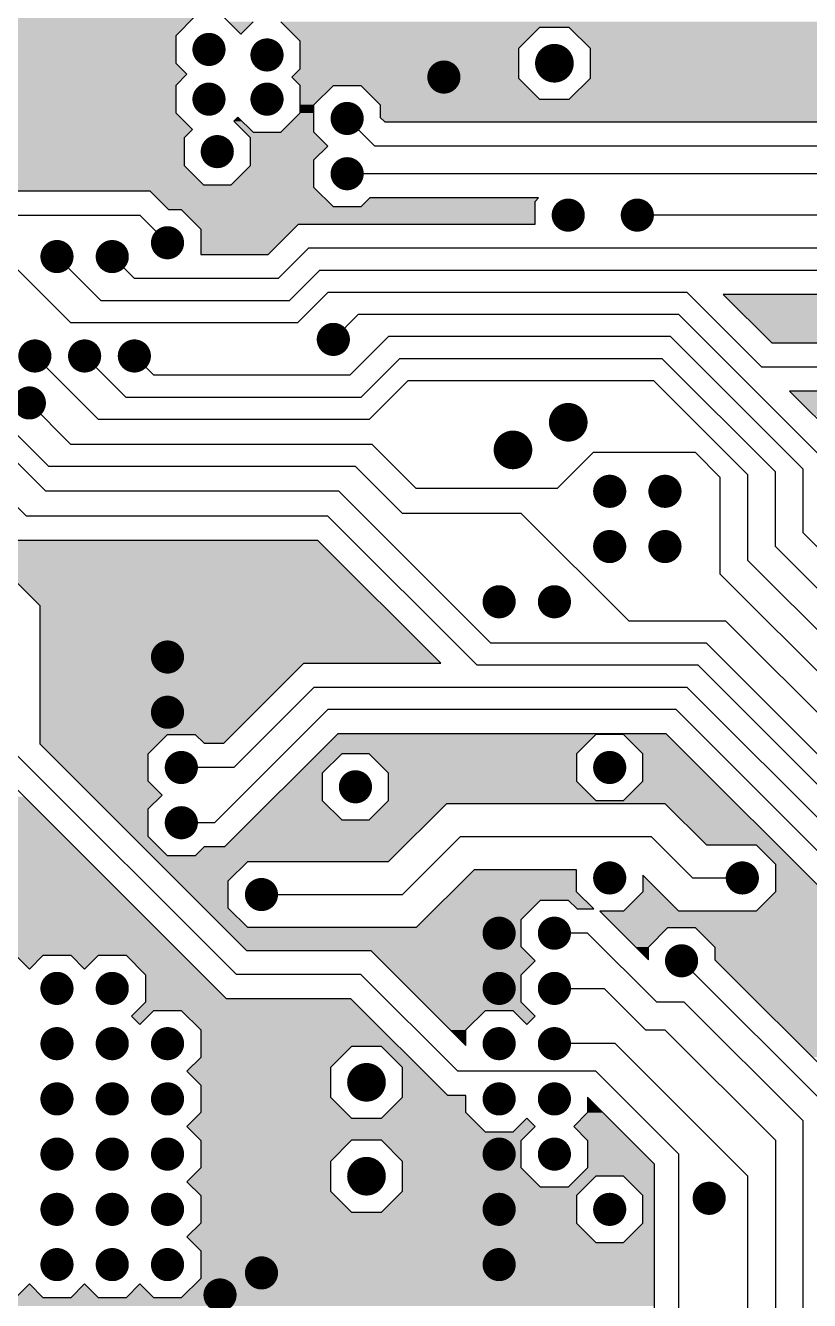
# Model space of a CAD drawing. Extents: x 295 to 953, y 10 to 290.
# Drawn here: x 671.34 to 699.71, y 182.7 to 228.87 of the extents above; entities that cross this region are included whole.
import ezdxf

# ---------------------------------------------------------------- set-up
doc = ezdxf.new("R2010")
doc.units = 0
doc.header["$LTSCALE"] = 5
doc.header["$MEASUREMENT"] = 0
doc.layers.get('0').update_dxf_attribs({"linetype": 'CONTINUOUS', "lineweight": 25})
doc.layers.add('18_VCC_GBR', color=5, linetype='CONTINUOUS')

msp = doc.modelspace()

# ---------------------------------------------------------------- linework, layer by layer
for points, const_width in [([(677.678, 228, 1), (678.278, 228, 1)], 0.6), ([(679.778, 227.8, 1), (680.378, 227.8, 1)], 0.6), ([(690.128, 227.5, 1), (690.828, 227.5, 1)], 0.7), ([(686.178, 227, 1), (686.778, 227, 1)], 0.6), ([(677.678, 226.2, 1), (678.278, 226.2, 1)], 0.6), ([(679.778, 226.2, 1), (680.378, 226.2, 1)], 0.6), ([(682.678, 225.5, 1), (683.278, 225.5, 1)], 0.6), ([(677.978, 224.3, 1), (678.578, 224.3, 1)], 0.6), ([(682.678, 223.5, 1), (683.278, 223.5, 1)], 0.6), ([(690.678, 222, 1), (691.278, 222, 1)], 0.6), ([(693.178, 222, 1), (693.778, 222, 1)], 0.6), ([(676.178, 221, 1), (676.778, 221, 1)], 0.6), ([(672.178, 220.5, 1), (672.778, 220.5, 1)], 0.6), ([(674.178, 220.5, 1), (674.778, 220.5, 1)], 0.6), ([(682.178, 217.5, 1), (682.778, 217.5, 1)], 0.6), ([(671.378, 216.9, 1), (671.978, 216.9, 1)], 0.6), ([(673.178, 216.9, 1), (673.778, 216.9, 1)], 0.6), ([(674.978, 216.9, 1), (675.578, 216.9, 1)], 0.6), ([(671.178, 215.2, 1), (671.778, 215.2, 1)], 0.6), ([(690.628, 214.5, 1), (691.328, 214.5, 1)], 0.7), ([(688.628, 213.5, 1), (689.328, 213.5, 1)], 0.7), ([(692.178, 212, 1), (692.778, 212, 1)], 0.6), ([(694.178, 212, 1), (694.778, 212, 1)], 0.6), ([(692.178, 210, 1), (692.778, 210, 1)], 0.6), ([(694.178, 210, 1), (694.778, 210, 1)], 0.6), ([(688.178, 208, 1), (688.778, 208, 1)], 0.6), ([(690.178, 208, 1), (690.778, 208, 1)], 0.6), ([(676.178, 206, 1), (676.778, 206, 1)], 0.6), ([(676.178, 204, 1), (676.778, 204, 1)], 0.6), ([(676.678, 202, 1), (677.278, 202, 1)], 0.6), ([(692.178, 202, 1), (692.778, 202, 1)], 0.6), ([(682.978, 201.3, 1), (683.578, 201.3, 1)], 0.6), ([(676.678, 200, 1), (677.278, 200, 1)], 0.6), ([(692.178, 198, 1), (692.778, 198, 1)], 0.6), ([(696.978, 198, 1), (697.578, 198, 1)], 0.6), ([(679.578, 197.4, 1), (680.178, 197.4, 1)], 0.6), ([(688.178, 196, 1), (688.778, 196, 1)], 0.6), ([(690.178, 196, 1), (690.778, 196, 1)], 0.6), ([(694.778, 195, 1), (695.378, 195, 1)], 0.6), ([(672.178, 194, 1), (672.778, 194, 1)], 0.6), ([(674.178, 194, 1), (674.778, 194, 1)], 0.6), ([(688.178, 194, 1), (688.778, 194, 1)], 0.6), ([(690.178, 194, 1), (690.778, 194, 1)], 0.6), ([(672.178, 192, 1), (672.778, 192, 1)], 0.6), ([(674.178, 192, 1), (674.778, 192, 1)], 0.6), ([(676.178, 192, 1), (676.778, 192, 1)], 0.6), ([(688.178, 192, 1), (688.778, 192, 1)], 0.6), ([(690.178, 192, 1), (690.778, 192, 1)], 0.6), ([(683.328, 190.6, 1), (684.028, 190.6, 1)], 0.7), ([(672.178, 190, 1), (672.778, 190, 1)], 0.6), ([(674.178, 190, 1), (674.778, 190, 1)], 0.6), ([(676.178, 190, 1), (676.778, 190, 1)], 0.6), ([(688.178, 190, 1), (688.778, 190, 1)], 0.6), ([(690.178, 190, 1), (690.778, 190, 1)], 0.6), ([(672.178, 188, 1), (672.778, 188, 1)], 0.6), ([(674.178, 188, 1), (674.778, 188, 1)], 0.6), ([(676.178, 188, 1), (676.778, 188, 1)], 0.6), ([(688.178, 188, 1), (688.778, 188, 1)], 0.6), ([(690.178, 188, 1), (690.778, 188, 1)], 0.6), ([(683.328, 187.2, 1), (684.028, 187.2, 1)], 0.7), ([(695.778, 186.4, 1), (696.378, 186.4, 1)], 0.6), ([(672.178, 186, 1), (672.778, 186, 1)], 0.6), ([(674.178, 186, 1), (674.778, 186, 1)], 0.6), ([(676.178, 186, 1), (676.778, 186, 1)], 0.6), ([(688.178, 186, 1), (688.778, 186, 1)], 0.6), ([(692.178, 186, 1), (692.778, 186, 1)], 0.6), ([(672.178, 184, 1), (672.778, 184, 1)], 0.6), ([(674.178, 184, 1), (674.778, 184, 1)], 0.6), ([(676.178, 184, 1), (676.778, 184, 1)], 0.6), ([(679.578, 183.7, 1), (680.178, 183.7, 1)], 0.6), ([(688.178, 184, 1), (688.778, 184, 1)], 0.6), ([(678.078, 182.9, 1), (678.678, 182.9, 1)], 0.6)]:
    msp.add_lwpolyline(points, format="xyb", close=True, dxfattribs=dict(const_width=const_width))
at = {"layer": '18_VCC_GBR', "color": 7}
for p, q in [((677.48, 229.2), (676.778, 228.498)), ((679.128, 228.548), (678.476, 229.2)), ((679.58, 229), (679.128, 228.548)), ((681.278, 228.298), (680.576, 229)), ((689.94, 228.8), (689.178, 228.038)), ((691.016, 228.8), (689.94, 228.8)), ((691.778, 228.038), (691.016, 228.8)), ((676.778, 228.498), (676.778, 227.502)), ((681.278, 227.302), (681.278, 228.298)), ((689.178, 228.038), (689.178, 226.962)), ((691.778, 226.962), (691.778, 228.038)), ((676.778, 227.502), (677.18, 227.1)), ((680.976, 227), (681.278, 227.302)), ((677.18, 227.1), (676.778, 226.698)), ((676.778, 226.698), (676.778, 225.702)), ((681.278, 226.698), (680.976, 227)), ((681.278, 225.702), (681.278, 226.698)), ((681.778, 225.998), (682.48, 226.7)), ((682.48, 226.7), (683.476, 226.7)), ((683.476, 226.7), (684.178, 225.998)), ((689.178, 226.962), (689.94, 226.2)), ((691.016, 226.2), (691.778, 226.962)), ((681.778, 225.002), (681.778, 225.998)), ((684.178, 225.998), (684.178, 225.538)), ((689.94, 226.2), (691.016, 226.2)), ((676.778, 225.702), (677.38, 225.1)), ((678.876, 225.4), (679.028, 225.552)), ((679.478, 224.798), (678.876, 225.4)), ((679.028, 225.552), (679.58, 225)), ((680.576, 225), (681.278, 225.702)), ((682.978, 225.5), (683.978, 224.5)), ((684.178, 225.538), (684.34, 225.376)), ((684.34, 225.376), (708.84, 225.376)), ((677.38, 225.1), (677.078, 224.798)), ((679.58, 225), (680.576, 225)), ((682.28, 224.5), (681.778, 225.002)), ((677.078, 224.798), (677.078, 223.802)), ((679.478, 223.802), (679.478, 224.798)), ((681.778, 223.998), (682.28, 224.5)), ((708.478, 224.5), (683.978, 224.5)), ((681.778, 223.002), (681.778, 223.998)), ((677.078, 223.802), (677.78, 223.1)), ((678.776, 223.1), (679.478, 223.802)), ((707.978, 223.5), (682.978, 223.5)), ((677.78, 223.1), (678.776, 223.1)), ((682.48, 222.3), (681.778, 223.002)), ((668.616, 222.876), (675.84, 222.876)), ((675.84, 222.876), (676.516, 222.2)), ((683.8, 222.624), (683.476, 222.3)), ((689.906, 222.624), (683.8, 222.624)), ((689.778, 222.498), (689.906, 222.624)), ((676.516, 222.2), (676.976, 222.2)), ((676.976, 222.2), (677.678, 221.498)), ((683.476, 222.3), (682.48, 222.3)), ((689.778, 221.676), (689.778, 222.498)), ((668.978, 222), (675.478, 222)), ((676.478, 221), (675.478, 222)), ((680.116, 220.576), (681.216, 221.676)), ((681.216, 221.676), (689.778, 221.676)), ((707.978, 222), (693.478, 222)), ((677.678, 221.498), (677.678, 220.576)), ((680.478, 219.7), (681.578, 220.8)), ((707.678, 220.8), (681.578, 220.8)), ((670.578, 220.5), (672.978, 218.1)), ((672.478, 220.5), (674.078, 218.9)), ((674.478, 220.5), (675.278, 219.7)), ((677.678, 220.576), (680.116, 220.576)), ((680.878, 218.9), (681.978, 220)), ((706.978, 220), (681.978, 220)), ((680.478, 219.7), (675.278, 219.7)), ((680.878, 218.9), (674.078, 218.9)), ((681.178, 218.1), (682.278, 219.2)), ((695.278, 219.2), (682.278, 219.2)), ((695.278, 219.2), (697.978, 216.5)), ((706.616, 219.124), (696.59, 219.124)), ((696.59, 219.124), (698.34, 217.376)), ((682.478, 217.5), (683.378, 218.4)), ((694.978, 218.4), (683.378, 218.4)), ((694.978, 218.4), (700.478, 212.9)), ((681.178, 218.1), (672.978, 218.1)), ((683.078, 216.2), (684.478, 217.6)), ((694.678, 217.6), (684.478, 217.6)), ((694.678, 217.6), (699.478, 212.8)), ((698.34, 217.376), (708.366, 217.376)), ((671.678, 216.9), (673.978, 214.6)), ((673.478, 216.9), (674.978, 215.4)), ((675.278, 216.9), (675.978, 216.2)), ((683.478, 215.4), (684.878, 216.8)), ((694.378, 216.8), (684.878, 216.8)), ((694.378, 216.8), (698.478, 212.7)), ((683.078, 216.2), (675.978, 216.2)), ((708.978, 216.5), (697.978, 216.5)), ((683.778, 214.6), (685.178, 216)), ((694.078, 216), (685.178, 216)), ((694.078, 216), (697.478, 212.6)), ((698.99, 215.624), (701.354, 213.262)), ((708.616, 215.624), (698.99, 215.624)), ((668.578, 215.5), (672.078, 212)), ((669.878, 215.2), (672.178, 212.9)), ((671.478, 215.2), (672.978, 213.7)), ((683.478, 215.4), (674.978, 215.4)), ((683.778, 214.6), (673.978, 214.6)), ((683.878, 213.7), (672.978, 213.7)), ((683.878, 213.7), (685.478, 212.1)), ((690.578, 212.1), (691.878, 213.4)), ((695.578, 213.4), (691.878, 213.4)), ((695.578, 213.4), (696.478, 212.5)), ((669.478, 213), (671.378, 211.1)), ((683.278, 212.9), (672.178, 212.9)), ((683.278, 212.9), (684.978, 211.2)), ((696.478, 209), (696.478, 212.5)), ((697.478, 209.5), (697.478, 212.6)), ((698.478, 210), (698.478, 212.7)), ((699.478, 210.5), (699.478, 212.8)), ((667.354, 212.362), (671.854, 207.862)), ((682.678, 212), (672.078, 212)), ((682.678, 212), (688.178, 206.5)), ((690.578, 212.1), (685.478, 212.1)), ((682.278, 211.1), (671.378, 211.1)), ((682.278, 211.1), (687.678, 205.7)), ((689.278, 211.2), (684.978, 211.2)), ((689.278, 211.2), (693.178, 207.3)), ((681.916, 210.224), (671.016, 210.224)), ((686.366, 205.776), (681.916, 210.224)), ((699.478, 210.5), (706.978, 203)), ((698.478, 210), (706.478, 202)), ((697.478, 209.5), (705.978, 201)), ((696.478, 209), (705.478, 200)), ((671.854, 207.862), (671.854, 202.862)), ((696.678, 207.3), (693.178, 207.3)), ((696.678, 207.3), (704.978, 199)), ((695.978, 206.5), (688.178, 206.5)), ((695.978, 206.5), (704.478, 198)), ((678.516, 202.876), (681.416, 205.776)), ((681.416, 205.776), (686.366, 205.776)), ((695.678, 205.7), (687.678, 205.7)), ((695.678, 205.7), (704.378, 197)), ((678.878, 202), (681.778, 204.9)), ((695.278, 204.9), (681.778, 204.9)), ((695.278, 204.9), (704.178, 196)), ((678.178, 200), (682.278, 204.1)), ((694.878, 204.1), (682.278, 204.1)), ((694.878, 204.1), (703.978, 195)), ((675.778, 202.498), (676.48, 203.2)), ((676.48, 203.2), (677.476, 203.2)), ((677.476, 203.2), (677.8, 202.876)), ((682.64, 203.224), (678.54, 199.124)), ((694.516, 203.224), (682.64, 203.224)), ((691.98, 203.2), (691.278, 202.498)), ((692.976, 203.2), (691.98, 203.2)), ((693.678, 202.498), (692.976, 203.2)), ((703.616, 194.124), (694.516, 203.224)), ((671.854, 202.862), (679.34, 195.376)), ((677.8, 202.876), (678.516, 202.876)), ((670.978, 202.5), (678.978, 194.5)), ((675.778, 201.502), (675.778, 202.498)), ((682.78, 202.5), (682.078, 201.798)), ((683.776, 202.5), (682.78, 202.5)), ((684.478, 201.798), (683.776, 202.5)), ((691.278, 202.498), (691.278, 201.502)), ((693.678, 201.502), (693.678, 202.498)), ((678.616, 193.624), (670.102, 202.138)), ((678.878, 202), (676.978, 202)), ((682.078, 201.798), (682.078, 200.802)), ((684.478, 200.802), (684.478, 201.798)), ((676.28, 201), (675.778, 201.502)), ((691.278, 201.502), (691.98, 200.8)), ((692.976, 200.8), (693.678, 201.502)), ((675.778, 200.498), (676.28, 201)), ((675.778, 199.502), (675.778, 200.498)), ((682.078, 200.802), (682.78, 200.1)), ((683.776, 200.1), (684.478, 200.802)), ((684.48, 198.6), (686.58, 200.7)), ((686.58, 200.7), (694.476, 200.7)), ((691.98, 200.8), (692.976, 200.8)), ((694.476, 200.7), (695.976, 199.2)), ((678.178, 200), (676.978, 200)), ((682.78, 200.1), (683.776, 200.1)), ((676.48, 198.8), (675.778, 199.502)), ((687.078, 199.5), (684.978, 197.4)), ((687.078, 199.5), (693.978, 199.5)), ((695.478, 198), (693.978, 199.5)), ((677.8, 199.124), (677.476, 198.8)), ((678.54, 199.124), (677.8, 199.124)), ((695.976, 199.2), (697.776, 199.2)), ((697.776, 199.2), (698.478, 198.498)), ((677.476, 198.8), (676.48, 198.8)), ((678.678, 197.898), (679.38, 198.6)), ((679.38, 198.6), (684.48, 198.6)), ((687.576, 198.3), (685.476, 196.2)), ((691.278, 198.3), (687.576, 198.3)), ((691.278, 197.502), (691.278, 198.3)), ((693.678, 198.102), (693.678, 197.502)), ((694.98, 196.8), (693.678, 198.102)), ((698.478, 198.498), (698.478, 197.502)), ((678.678, 196.902), (678.678, 197.898)), ((695.478, 198), (697.278, 198)), ((679.878, 197.4), (684.978, 197.4)), ((689.278, 196.498), (689.98, 197.2)), ((689.98, 197.2), (690.976, 197.2)), ((690.976, 197.2), (691.3, 196.876)), ((691.906, 196.876), (691.278, 197.502)), ((693.678, 197.502), (692.976, 196.8)), ((698.478, 197.502), (697.776, 196.8)), ((679.38, 196.2), (678.678, 196.902)), ((691.3, 196.876), (691.906, 196.876)), ((692.116, 196.8), (693.878, 195.038)), ((692.976, 196.8), (692.116, 196.8)), ((697.776, 196.8), (694.98, 196.8)), ((689.278, 195.502), (689.278, 196.498)), ((685.476, 196.2), (679.38, 196.2)), ((691.678, 196), (690.478, 196)), ((691.678, 196), (694.178, 193.5)), ((693.878, 195.498), (694.58, 196.2)), ((694.58, 196.2), (695.576, 196.2)), ((695.576, 196.2), (696.278, 195.498)), ((679.34, 195.376), (683.84, 195.376)), ((683.84, 195.376), (687.278, 191.938)), ((689.78, 195), (689.278, 195.502)), ((693.878, 195.038), (693.878, 195.498)), ((696.278, 195.498), (696.278, 195.038)), ((670.976, 195.2), (671.478, 194.698)), ((671.478, 194.698), (671.98, 195.2)), ((671.98, 195.2), (672.976, 195.2)), ((672.976, 195.2), (673.478, 194.698)), ((673.478, 194.698), (673.98, 195.2)), ((673.98, 195.2), (674.976, 195.2)), ((674.976, 195.2), (675.678, 194.498)), ((689.278, 194.498), (689.78, 195)), ((695.078, 195), (700.478, 189.6)), ((696.278, 195.038), (701.354, 189.962)), ((675.678, 194.498), (675.678, 193.502)), ((683.478, 194.5), (678.978, 194.5)), ((683.478, 194.5), (686.978, 191)), ((689.278, 193.502), (689.278, 194.498)), ((690.478, 194), (692.278, 194)), ((693.778, 192.5), (692.278, 194)), ((675.678, 193.502), (675.176, 193)), ((683.116, 193.624), (678.616, 193.624)), ((686.616, 190.124), (683.116, 193.624)), ((689.78, 193), (689.278, 193.502)), ((695.178, 193.5), (694.178, 193.5)), ((695.178, 193.5), (699.478, 189.2)), ((675.176, 193), (675.478, 192.698)), ((675.478, 192.698), (675.98, 193.2)), ((675.98, 193.2), (676.976, 193.2)), ((676.976, 193.2), (677.678, 192.498)), ((687.278, 192.498), (687.98, 193.2)), ((687.98, 193.2), (688.976, 193.2)), ((688.976, 193.2), (689.478, 192.698)), ((689.478, 192.698), (689.78, 193)), ((677.678, 192.498), (677.678, 191.502)), ((687.278, 191.938), (687.278, 192.498)), ((693.778, 192.5), (694.478, 192.5)), ((698.478, 188.5), (694.478, 192.5)), ((683.14, 191.9), (682.378, 191.138)), ((684.216, 191.9), (683.14, 191.9)), ((684.978, 191.138), (684.216, 191.9)), ((692.678, 192), (690.478, 192)), ((692.678, 192), (697.478, 187.2)), ((677.678, 191.502), (677.176, 191)), ((682.378, 191.138), (682.378, 190.062)), ((684.978, 190.062), (684.978, 191.138)), ((677.176, 191), (677.678, 190.498)), ((687.478, 191), (686.978, 191)), ((691.478, 191), (687.478, 191)), ((691.978, 191), (691.478, 191)), ((691.978, 191), (694.978, 188)), ((677.678, 190.498), (677.678, 189.502)), ((682.378, 190.062), (683.14, 189.3)), ((684.216, 189.3), (684.978, 190.062)), ((687.278, 190.124), (686.616, 190.124)), ((687.278, 189.502), (687.278, 190.124)), ((691.678, 190.062), (691.678, 189.502)), ((694.102, 187.638), (691.678, 190.062)), ((677.678, 189.502), (677.176, 189)), ((683.14, 189.3), (684.216, 189.3)), ((687.98, 188.8), (687.278, 189.502)), ((689.478, 189.302), (688.976, 188.8)), ((689.78, 189), (689.478, 189.302)), ((691.678, 189.502), (691.176, 189)), ((677.176, 189), (677.678, 188.498)), ((689.278, 188.498), (689.78, 189)), ((691.176, 189), (691.678, 188.498)), ((699.478, 179.5), (699.478, 189.2)), ((677.678, 188.498), (677.678, 187.502)), ((683.14, 188.5), (682.378, 187.738)), ((684.216, 188.5), (683.14, 188.5)), ((684.978, 187.738), (684.216, 188.5)), ((688.976, 188.8), (687.98, 188.8)), ((689.278, 187.502), (689.278, 188.498)), ((691.678, 188.498), (691.678, 187.502)), ((698.478, 188.5), (698.478, 179)), ((694.978, 179.5), (694.978, 188)), ((677.678, 187.502), (677.176, 187)), ((682.378, 187.738), (682.378, 186.662)), ((684.978, 186.662), (684.978, 187.738)), ((689.98, 186.8), (689.278, 187.502)), ((691.678, 187.502), (690.976, 186.8)), ((694.102, 179.138), (694.102, 187.638)), ((677.176, 187), (677.678, 186.498)), ((691.98, 187.2), (691.278, 186.498)), ((692.976, 187.2), (691.98, 187.2)), ((693.678, 186.498), (692.976, 187.2)), ((697.478, 178.5), (697.478, 187.2)), ((682.378, 186.662), (683.14, 185.9)), ((684.216, 185.9), (684.978, 186.662)), ((690.976, 186.8), (689.98, 186.8)), ((677.678, 186.498), (677.678, 185.502)), ((691.278, 186.498), (691.278, 185.502)), ((693.678, 185.502), (693.678, 186.498)), ((683.14, 185.9), (684.216, 185.9)), ((677.678, 185.502), (677.176, 185)), ((691.278, 185.502), (691.98, 184.8)), ((692.976, 184.8), (693.678, 185.502)), ((677.176, 185), (677.678, 184.498)), ((691.98, 184.8), (692.976, 184.8)), ((677.678, 184.498), (677.678, 183.502)), ((671.478, 183.302), (670.976, 182.8)), ((671.98, 182.8), (671.478, 183.302)), ((673.478, 183.302), (672.976, 182.8)), ((673.98, 182.8), (673.478, 183.302)), ((675.478, 183.302), (674.976, 182.8)), ((675.98, 182.8), (675.478, 183.302)), ((677.678, 183.502), (676.976, 182.8)), ((672.976, 182.8), (671.98, 182.8)), ((674.976, 182.8), (673.98, 182.8)), ((676.976, 182.8), (675.98, 182.8))]:
    msp.add_line(p, q, dxfattribs=at)
for points in [[(666.516, 228.7), (667.016, 229.2), (676.98, 228.7), (677.48, 229.2)], [(679.128, 228.548), (678.676, 229), (679.128, 228.548), (679.58, 229)], [(680.776, 228.8), (680.576, 229), (735.44, 228.8), (735.64, 229)], [(649.676, 228.5), (649.476, 228.7), (676.78, 228.5), (676.98, 228.7)], [(681.278, 228.298), (680.776, 228.8), (689.438, 228.298), (689.94, 228.8)], [(680.776, 228.8), (680.776, 228.8), (689.94, 228.8), (691.016, 228.8)], [(691.278, 228.538), (691.016, 228.8), (735.178, 228.538), (735.44, 228.8)], [(691.778, 228.038), (691.278, 228.538), (735.178, 228.038), (735.178, 228.538)], [(659.378, 228.498), (659.376, 228.5), (676.778, 228.498), (676.78, 228.5)], [(660.078, 227.798), (659.378, 228.498), (676.778, 227.798), (676.778, 228.498)], [(681.278, 228.038), (681.278, 228.298), (689.178, 228.038), (689.438, 228.298)], [(660.078, 227.502), (660.078, 227.798), (676.778, 227.502), (676.778, 227.798)], [(681.278, 227.302), (681.278, 228.038), (689.178, 227.302), (689.178, 228.038)], [(691.778, 228), (691.778, 228.038), (735.178, 228), (735.178, 228.038)], [(691.778, 227.298), (691.778, 228), (727.278, 227.298), (727.98, 228)], [(691.778, 228), (691.778, 228), (727.98, 228), (728.976, 228)], [(660.078, 227.1), (660.078, 227.502), (677.18, 227.1), (676.778, 227.502)], [(680.976, 227), (681.278, 227.302), (689.178, 227), (689.178, 227.302)], [(691.778, 226.962), (691.778, 227.298), (727.278, 226.962), (727.278, 227.298)], [(659.976, 226.7), (660.078, 226.802), (676.78, 226.7), (676.882, 226.802)], [(659.978, 226.698), (659.976, 226.7), (676.778, 226.698), (676.78, 226.7)], [(660.678, 225.998), (659.978, 226.698), (676.778, 225.998), (676.778, 226.698)], [(660.078, 226.802), (660.078, 227.1), (676.882, 226.802), (677.18, 227.1)], [(681.014, 226.962), (680.976, 227), (689.178, 226.962), (689.178, 227)], [(681.276, 226.7), (681.014, 226.962), (689.44, 226.7), (689.178, 226.962)], [(681.278, 226.698), (681.276, 226.7), (682.478, 226.698), (682.48, 226.7)], [(681.276, 226.7), (681.276, 226.7), (682.48, 226.7), (683.476, 226.7)], [(681.278, 225.998), (681.278, 226.698), (681.778, 225.998), (682.478, 226.698)], [(683.976, 226.2), (683.476, 226.7), (689.94, 226.2), (689.44, 226.7)], [(691.118, 226.302), (691.778, 226.962), (727.278, 226.302), (727.278, 226.962)], [(691.016, 226.2), (691.118, 226.302), (727.38, 226.2), (727.278, 226.302)], [(660.678, 225.702), (660.678, 225.998), (676.778, 225.702), (676.778, 225.998)], [(681.278, 225.702), (681.278, 225.998), (681.778, 225.702), (681.778, 225.998)], [(684.178, 225.998), (683.976, 226.2), (727.581, 225.998), (727.38, 226.2)], [(684.178, 225.9), (684.178, 225.998), (727.68, 225.9), (727.581, 225.998)], [(684.178, 225.538), (684.178, 225.9), (727.318, 225.538), (727.68, 225.9)], [(660.678, 225.1), (660.678, 225.702), (677.38, 225.1), (676.778, 225.702)], [(678.876, 225.4), (679.028, 225.552), (679.18, 225.4), (679.028, 225.552)], [(679.276, 225), (678.876, 225.4), (679.58, 225), (679.18, 225.4)], [(680.578, 225.002), (681.278, 225.702), (681.778, 225.002), (681.778, 225.702)], [(684.218, 225.498), (684.178, 225.538), (727.278, 225.498), (727.318, 225.538)], [(684.34, 225.376), (684.218, 225.498), (727.278, 225.376), (727.278, 225.498)], [(660.474, 224.798), (660.678, 225.002), (677.078, 224.798), (677.282, 225.002)], [(660.678, 225.002), (660.678, 225.1), (677.282, 225.002), (677.38, 225.1)], [(679.478, 224.798), (679.276, 225), (681.982, 224.798), (681.78, 225)], [(680.576, 225), (680.578, 225.002), (681.78, 225), (681.778, 225.002)], [(659.976, 224.3), (660.474, 224.798), (677.078, 224.3), (677.078, 224.798)], [(679.478, 224.5), (679.478, 224.798), (682.28, 224.5), (681.982, 224.798)], [(679.478, 223.998), (679.478, 224.5), (681.778, 223.998), (682.28, 224.5)], [(644.518, 223.802), (645.016, 224.3), (677.078, 223.802), (677.078, 224.3)], [(679.478, 223.802), (679.478, 223.998), (681.778, 223.802), (681.778, 223.998)], [(643.816, 223.1), (644.518, 223.802), (677.78, 223.1), (677.078, 223.802)], [(678.776, 223.1), (679.478, 223.802), (681.778, 223.1), (681.778, 223.802)], [(643.592, 222.876), (643.718, 223.002), (681.904, 222.876), (681.778, 223.002)], [(643.718, 223.002), (643.816, 223.1), (681.778, 223.002), (681.778, 223.1)], [(643.592, 222.876), (643.592, 222.876), (668.616, 222.876), (675.84, 222.876)], [(676.416, 222.3), (675.84, 222.876), (682.48, 222.3), (681.904, 222.876)], [(683.674, 222.498), (683.799, 222.624), (689.778, 222.498), (689.905, 222.624)], [(683.799, 222.624), (683.8, 222.624), (689.905, 222.624), (683.8, 222.624)], [(676.516, 222.2), (676.416, 222.3), (689.778, 222.2), (689.778, 222.3)], [(677.5, 221.676), (676.976, 222.2), (689.778, 221.676), (689.778, 222.2)], [(683.476, 222.3), (683.674, 222.498), (689.778, 222.3), (689.778, 222.498)], [(677.678, 221.498), (677.5, 221.676), (681.038, 221.498), (681.216, 221.676)], [(677.5, 221.676), (677.5, 221.676), (681.216, 221.676), (689.778, 221.676)], [(677.678, 220.576), (677.678, 221.498), (680.116, 220.576), (681.038, 221.498)], [(698.34, 217.376), (696.59, 219.124), (708.365, 217.376), (706.616, 219.124)], [(699.89, 214.724), (698.99, 215.624), (709.516, 214.724), (708.616, 215.624)], [(698.99, 215.624), (698.99, 215.624), (708.616, 215.624), (698.99, 215.624)], [(671.854, 207.862), (669.492, 210.224), (684.279, 207.862), (681.916, 210.224)], [(669.492, 210.224), (669.492, 210.224), (681.916, 210.224), (671.016, 210.224)], [(671.854, 205.776), (671.854, 207.862), (686.365, 205.776), (684.279, 207.862)], [(671.854, 203.2), (671.854, 205.776), (678.84, 203.2), (681.416, 205.776)], [(671.854, 205.776), (671.854, 205.776), (681.416, 205.776), (686.365, 205.776)], [(671.854, 202.862), (671.854, 203.2), (676.142, 202.862), (676.48, 203.2)], [(671.854, 203.2), (671.854, 203.2), (676.48, 203.2), (677.476, 203.2)], [(677.8, 202.876), (677.476, 203.2), (678.516, 202.876), (678.84, 203.2)], [(681.916, 202.5), (682.616, 203.2), (691.28, 202.5), (691.98, 203.2)], [(682.616, 203.2), (682.64, 203.224), (694.54, 203.2), (694.516, 203.224)], [(682.616, 203.2), (682.616, 203.2), (691.98, 203.2), (692.976, 203.2)], [(682.64, 203.224), (682.64, 203.224), (683.776, 203.224), (682.64, 203.224)], [(693.678, 202.498), (692.976, 203.2), (695.242, 202.498), (694.54, 203.2)], [(672.218, 202.498), (671.854, 202.862), (675.778, 202.498), (676.142, 202.862)], [(673.214, 201.502), (672.218, 202.498), (675.778, 201.502), (675.778, 202.498)], [(681.214, 201.798), (681.916, 202.5), (682.078, 201.798), (682.78, 202.5)], [(681.916, 202.5), (681.916, 202.5), (682.78, 202.5), (683.776, 202.5)], [(683.778, 202.498), (683.776, 202.5), (691.278, 202.498), (691.28, 202.5)], [(684.478, 201.798), (683.778, 202.498), (691.278, 201.798), (691.278, 202.498)], [(693.678, 201.502), (693.678, 202.498), (696.238, 201.502), (695.242, 202.498)], [(680.218, 200.802), (681.214, 201.798), (682.078, 200.802), (682.078, 201.798)], [(684.478, 201.502), (684.478, 201.798), (691.278, 201.502), (691.278, 201.798)], [(673.716, 201), (673.214, 201.502), (676.28, 201), (675.778, 201.502)], [(684.478, 200.802), (684.478, 201.502), (691.978, 200.802), (691.278, 201.502)], [(692.976, 200.8), (693.678, 201.502), (696.94, 200.8), (696.238, 201.502)], [(662.378, 199.862), (662.378, 200.938), (672.378, 199.862), (671.302, 200.938)], [(674.218, 200.498), (673.716, 201), (675.778, 200.498), (676.28, 201)], [(675.214, 199.502), (674.218, 200.498), (675.778, 199.502), (675.778, 200.498)], [(679.516, 200.1), (680.218, 200.802), (682.78, 200.1), (682.078, 200.802)], [(683.776, 200.1), (684.376, 200.7), (685.98, 200.1), (686.58, 200.7)], [(684.376, 200.7), (684.476, 200.8), (697.04, 200.7), (696.94, 200.8)], [(684.376, 200.7), (684.376, 200.7), (686.58, 200.7), (694.476, 200.7)], [(684.476, 200.8), (684.478, 200.802), (691.98, 200.8), (691.978, 200.802)], [(695.976, 199.2), (694.476, 200.7), (698.54, 199.2), (697.04, 200.7)], [(678.54, 199.124), (679.516, 200.1), (685.004, 199.124), (685.98, 200.1)], [(661.616, 199.1), (662.378, 199.862), (673.14, 199.1), (672.378, 199.862)], [(675.916, 198.8), (675.214, 199.502), (676.48, 198.8), (675.778, 199.502)], [(664.178, 198.338), (663.416, 199.1), (673.902, 198.338), (673.14, 199.1)], [(677.476, 198.8), (677.8, 199.124), (684.68, 198.8), (685.004, 199.124)], [(698.478, 198.498), (697.776, 199.2), (699.242, 198.498), (698.54, 199.2)], [(676.116, 198.6), (675.916, 198.8), (684.48, 198.6), (684.68, 198.8)], [(676.818, 197.898), (676.116, 198.6), (678.678, 197.898), (679.38, 198.6)], [(676.116, 198.6), (676.116, 198.6), (679.38, 198.6), (684.48, 198.6)], [(664.178, 197.262), (664.178, 198.338), (674.978, 197.262), (673.902, 198.338)], [(686.778, 197.502), (687.576, 198.3), (691.278, 197.502), (691.278, 198.3)], [(687.576, 198.3), (687.576, 198.3), (691.278, 198.3), (687.576, 198.3)], [(693.678, 197.502), (693.678, 198.102), (694.278, 197.502), (693.678, 198.102)], [(698.478, 197.502), (698.478, 198.498), (700.238, 197.502), (699.242, 198.498)], [(677.814, 196.902), (676.818, 197.898), (678.678, 196.902), (678.678, 197.898)], [(663.416, 196.5), (664.178, 197.262), (675.74, 196.5), (674.978, 197.262)], [(685.774, 196.498), (686.476, 197.2), (689.278, 196.498), (689.98, 197.2)], [(686.476, 197.2), (686.778, 197.502), (691.58, 197.2), (691.278, 197.502)], [(686.476, 197.2), (686.476, 197.2), (689.98, 197.2), (690.976, 197.2)], [(691.3, 196.876), (690.976, 197.2), (691.905, 196.876), (691.58, 197.2)], [(692.976, 196.8), (693.678, 197.502), (694.98, 196.8), (694.278, 197.502)], [(697.776, 196.8), (698.478, 197.502), (700.94, 196.8), (700.238, 197.502)], [(678.516, 196.2), (677.814, 196.902), (679.38, 196.2), (678.678, 196.902)], [(691.905, 196.876), (691.905, 196.876), (691.905, 196.876), (691.3, 196.876)], [(692.716, 196.2), (692.116, 196.8), (701.54, 196.2), (700.94, 196.8)], [(657.678, 196.498), (657.676, 196.5), (675.742, 196.498), (675.74, 196.5)], [(657.678, 196.1), (657.678, 196.498), (676.14, 196.1), (675.742, 196.498)], [(685.476, 196.2), (685.774, 196.498), (689.278, 196.2), (689.278, 196.498)], [(661.778, 195.338), (661.016, 196.1), (676.902, 195.338), (676.14, 196.1)], [(679.214, 195.502), (678.516, 196.2), (689.278, 195.502), (689.278, 196.2)], [(693.418, 195.498), (692.716, 196.2), (693.878, 195.498), (694.58, 196.2)], [(692.716, 196.2), (692.716, 196.2), (694.58, 196.2), (695.576, 196.2)], [(696.278, 195.498), (695.576, 196.2), (702.242, 195.498), (701.54, 196.2)], [(661.778, 195.2), (661.778, 195.338), (677.04, 195.2), (676.902, 195.338)], [(679.34, 195.376), (679.214, 195.502), (689.404, 195.376), (689.278, 195.502)], [(684.216, 195), (683.84, 195.376), (689.78, 195), (689.404, 195.376)], [(693.877, 195.038), (693.418, 195.498), (693.877, 195.038), (693.878, 195.498)], [(696.278, 195.038), (696.278, 195.498), (702.702, 195.038), (702.242, 195.498)], [(671.478, 194.698), (670.976, 195.2), (671.478, 194.698), (671.98, 195.2)], [(670.976, 195.2), (670.976, 195.2), (671.98, 195.2), (672.976, 195.2)], [(673.478, 194.698), (672.976, 195.2), (673.478, 194.698), (673.98, 195.2)], [(672.976, 195.2), (672.976, 195.2), (673.98, 195.2), (674.976, 195.2)], [(675.678, 194.498), (674.976, 195.2), (677.742, 194.498), (677.04, 195.2)], [(684.718, 194.498), (684.216, 195), (689.278, 194.498), (689.78, 195)], [(697.192, 194.124), (696.278, 195.038), (703.616, 194.124), (702.702, 195.038)], [(675.678, 193.624), (675.678, 194.498), (678.616, 193.624), (677.742, 194.498)], [(685.714, 193.502), (684.718, 194.498), (689.278, 193.502), (689.278, 194.498)], [(697.318, 193.998), (697.192, 194.124), (704.778, 193.998), (704.905, 194.124)], [(697.192, 194.124), (697.192, 194.124), (704.905, 194.124), (703.616, 194.124)], [(698.314, 193.002), (697.318, 193.998), (704.778, 193.002), (704.778, 193.998)], [(675.376, 193.2), (675.678, 193.502), (683.54, 193.2), (683.238, 193.502)], [(675.678, 193.502), (675.678, 193.624), (683.238, 193.502), (683.116, 193.624)], [(675.678, 193.624), (675.678, 193.624), (678.976, 193.624), (678.616, 193.624)], [(686.016, 193.2), (685.714, 193.502), (689.58, 193.2), (689.278, 193.502)], [(675.176, 193), (675.376, 193.2), (675.78, 193), (675.98, 193.2)], [(675.478, 192.698), (675.176, 193), (675.478, 192.698), (675.78, 193)], [(675.376, 193.2), (675.376, 193.2), (675.98, 193.2), (676.976, 193.2)], [(677.652, 192.524), (676.976, 193.2), (684.216, 192.524), (683.54, 193.2)], [(686.718, 192.498), (686.016, 193.2), (687.278, 192.498), (687.98, 193.2)], [(686.016, 193.2), (686.016, 193.2), (687.98, 193.2), (688.976, 193.2)], [(689.176, 193), (688.976, 193.2), (689.78, 193), (689.58, 193.2)], [(689.478, 192.698), (689.176, 193), (689.478, 192.698), (689.78, 193)], [(699.016, 192.3), (698.314, 193.002), (705.48, 192.3), (704.778, 193.002)], [(677.678, 192.498), (677.652, 192.524), (684.242, 192.498), (684.216, 192.524)], [(677.678, 191.9), (677.678, 192.498), (684.84, 191.9), (684.242, 192.498)], [(687.277, 191.938), (686.718, 192.498), (687.277, 191.938), (687.278, 192.498)], [(699.814, 191.502), (699.016, 192.3), (705.778, 191.502), (705.778, 192.3)], [(699.016, 192.3), (699.016, 192.3), (705.778, 192.3), (705.48, 192.3)], [(677.678, 191.502), (677.678, 191.9), (682.742, 191.502), (683.14, 191.9)], [(677.678, 191.9), (677.678, 191.9), (683.14, 191.9), (684.216, 191.9)], [(684.978, 191.138), (684.216, 191.9), (685.602, 191.138), (684.84, 191.9)], [(677.176, 191), (677.314, 191.138), (682.378, 191), (682.378, 191.138)], [(677.314, 191.138), (677.678, 191.502), (682.378, 191.138), (682.742, 191.502)], [(684.978, 190.124), (684.978, 191.138), (686.616, 190.124), (685.602, 191.138)], [(677.678, 190.498), (677.176, 191), (682.378, 190.498), (682.378, 191)], [(677.678, 190.062), (677.678, 190.498), (682.378, 190.062), (682.378, 190.498)], [(677.678, 189.502), (677.678, 190.062), (682.938, 189.502), (682.378, 190.062)], [(684.418, 189.502), (684.978, 190.062), (687.278, 189.502), (687.278, 190.062)], [(684.978, 190.062), (684.978, 190.124), (687.278, 190.062), (687.278, 190.124)], [(684.978, 190.124), (684.978, 190.124), (687.278, 190.124), (686.616, 190.124)], [(691.678, 189.502), (691.678, 190.062), (692.238, 189.502), (691.678, 190.062)], [(677.176, 189), (677.476, 189.3), (687.78, 189), (687.48, 189.3)], [(677.476, 189.3), (677.678, 189.502), (683.14, 189.3), (682.938, 189.502)], [(677.476, 189.3), (677.476, 189.3), (684.216, 189.3), (683.14, 189.3)], [(684.216, 189.3), (684.418, 189.502), (687.48, 189.3), (687.278, 189.502)], [(689.176, 189), (689.478, 189.302), (689.78, 189), (689.478, 189.302)], [(691.176, 189), (691.678, 189.502), (692.741, 189), (692.238, 189.502)], [(677.376, 188.8), (677.176, 189), (687.98, 188.8), (687.78, 189)], [(688.976, 188.8), (689.176, 189), (689.58, 188.8), (689.78, 189)], [(691.41, 188.766), (691.176, 189), (692.976, 188.766), (692.741, 189)], [(677.676, 188.5), (677.376, 188.8), (689.28, 188.5), (689.58, 188.8)], [(677.376, 188.8), (677.376, 188.8), (688.976, 188.8), (687.98, 188.8)], [(677.678, 188.498), (677.676, 188.5), (683.138, 188.498), (683.14, 188.5)], [(677.676, 188.5), (677.676, 188.5), (683.14, 188.5), (684.216, 188.5)], [(677.678, 187.738), (677.678, 188.498), (682.378, 187.738), (683.138, 188.498)], [(684.218, 188.498), (684.216, 188.5), (689.278, 188.498), (689.28, 188.5)], [(684.978, 187.738), (684.218, 188.498), (689.278, 187.738), (689.278, 188.498)], [(691.678, 188.498), (691.41, 188.766), (693.243, 188.498), (692.976, 188.766)], [(691.678, 187.638), (691.678, 188.498), (694.102, 187.638), (693.243, 188.498)], [(677.176, 187), (677.678, 187.502), (682.378, 187), (682.378, 187.502)], [(677.678, 187.502), (677.678, 187.738), (682.378, 187.502), (682.378, 187.738)], [(684.978, 187.502), (684.978, 187.738), (689.278, 187.502), (689.278, 187.738)], [(684.978, 186.8), (684.978, 187.502), (689.98, 186.8), (689.278, 187.502)], [(691.376, 187.2), (691.678, 187.502), (694.102, 187.2), (694.102, 187.502)], [(691.678, 187.502), (691.678, 187.638), (694.102, 187.502), (694.102, 187.638)], [(677.514, 186.662), (677.176, 187), (682.378, 186.662), (682.378, 187)], [(690.976, 186.8), (691.376, 187.2), (691.58, 186.8), (691.98, 187.2)], [(691.376, 187.2), (691.376, 187.2), (691.98, 187.2), (692.976, 187.2)], [(693.678, 186.498), (692.976, 187.2), (694.102, 186.498), (694.102, 187.2)], [(677.678, 186.498), (677.514, 186.662), (682.542, 186.498), (682.378, 186.662)], [(684.814, 186.498), (684.978, 186.662), (691.278, 186.498), (691.442, 186.662)], [(684.978, 186.662), (684.978, 186.8), (691.442, 186.662), (691.58, 186.8)], [(684.978, 186.8), (684.978, 186.8), (690.976, 186.8), (689.98, 186.8)], [(677.678, 186.064), (677.678, 186.498), (682.976, 186.064), (682.542, 186.498)], [(677.678, 185.9), (677.678, 186.064), (683.14, 185.9), (682.976, 186.064)], [(684.216, 185.9), (684.814, 186.498), (691.278, 185.9), (691.278, 186.498)], [(693.678, 185.502), (693.678, 186.498), (694.102, 185.502), (694.102, 186.498)], [(677.678, 185.502), (677.678, 185.9), (691.278, 185.502), (691.278, 185.9)], [(677.176, 185), (677.678, 185.502), (691.78, 185), (691.278, 185.502)], [(692.976, 184.8), (693.678, 185.502), (694.102, 184.8), (694.102, 185.502)], [(677.376, 184.8), (677.176, 185), (691.98, 184.8), (691.78, 185)], [(677.678, 184.498), (677.376, 184.8), (694.102, 184.498), (694.102, 184.8)], [(677.678, 183.502), (677.678, 184.498), (694.102, 183.502), (694.102, 184.498)], [(670.976, 182.8), (671.478, 183.302), (671.98, 182.8), (671.478, 183.302)], [(672.976, 182.8), (673.478, 183.302), (673.98, 182.8), (673.478, 183.302)], [(674.976, 182.8), (675.478, 183.302), (675.98, 182.8), (675.478, 183.302)], [(676.976, 182.8), (677.678, 183.502), (694.102, 182.8), (694.102, 183.502)], [(655.678, 182.498), (655.376, 182.8), (694.102, 182.498), (694.102, 182.8)], [(655.376, 182.8), (655.376, 182.8), (672.416, 182.8), (671.98, 182.8)]]:
    msp.add_solid(points, dxfattribs=at)

doc.saveas('drawing.dxf')
